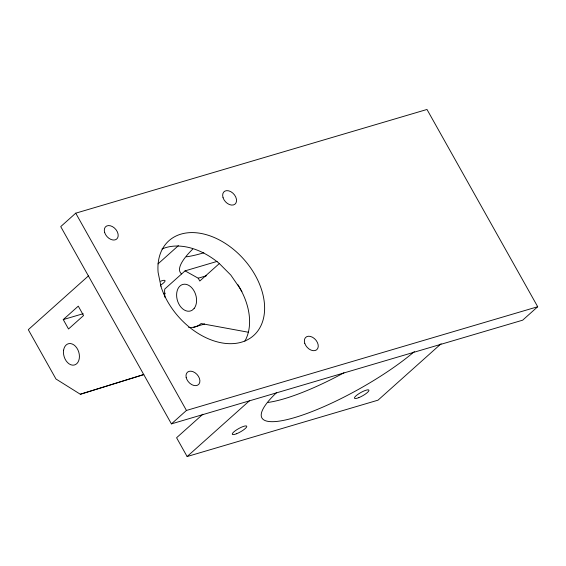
<?xml version="1.0" encoding="UTF-8"?>
<svg xmlns="http://www.w3.org/2000/svg" width="566" height="566" viewBox="0 0 566 566"><rect width="100%" height="100%" fill="white"/><g stroke="black" fill="none" stroke-linecap="round" stroke-linejoin="round"><path stroke-width="0.85" d="M75.745 213.177L60.725 226.612L171.427 423.884L522.673 320.172L537.7 306.737L426.997 109.464L75.745 213.177L186.447 410.449L537.7 306.737M88.402 275.932L28.3 329.681L55.97 379.001L80.33 394.254L143.75 374.565L80.33 394.254M63.251 319.585L78.278 306.149L83.549 315.545L68.521 328.98L63.251 319.585L83.167 313.705M157.999 263.897L178.375 245.672M217.118 261.4L185.068 270.866L164.862 288.936L164.656 289.905A30.401 21.091 73.6 0 0 164.996 297.341M219.29 263.593L199.798 281.026L198.206 278.196L185.068 270.866M171.427 423.884L186.447 410.449M202.869 414.227L176.578 437.744L187.12 456.536L378.017 400.169L441.119 343.732M187.12 456.536L249.564 400.686M198.206 278.196L206.64 275.706M163.694 293.719L165.378 293.223M193.664 327.24L204.63 324M248.439 332.256L201.093 323.547A30.401 21.091 73.6 0 1 188.598 327.304M238.01 284.783L241.887 291.695M161.982 249.005A63.569 43.49 48.2 0 1 219.12 263.346L230.815 275.076L240.154 288.61A63.569 43.49 48.2 0 1 244.866 341.156M414.362 351.585A99.496 22.378 -29.3 0 1 295.084 417.453A99.496 22.378 -29.3 0 1 276.406 392.79M203.831 252.761A99.496 22.378 -29.3 0 1 186.391 256.815M343.944 372.796A99.496 22.378 -29.3 0 1 268.1 402.419M160.673 281.203A8.292 1.868 -29.3 0 1 165.088 280.863A8.292 1.868 -29.3 0 1 160.503 285.214M181.552 273.887A99.496 22.378 -29.3 0 1 192.716 249.111M194.145 308.435L192.192 310.203A13.817 9.587 73.6 0 1 176.726 297.15A13.817 9.587 73.6 0 1 189.334 285.71A13.817 9.587 73.6 0 1 194.145 308.435M161.02 286.679L158.098 272.359A63.569 43.49 48.2 0 1 229.853 246.535A63.569 43.49 48.2 0 1 248.75 339.084A63.569 43.49 48.2 0 1 161.02 286.679M304.756 343.279A8.292 5.674 48.2 0 0 316.606 349.838A8.292 5.674 48.2 0 0 312.559 337.286A8.292 5.674 48.2 0 0 304.756 343.279M223.046 197.675A8.292 5.674 48.2 0 0 234.897 204.234A8.292 5.674 48.2 0 0 230.85 191.69A8.292 5.674 48.2 0 0 223.046 197.675M104.689 232.619A8.292 5.674 48.2 0 0 116.546 239.177A8.292 5.674 48.2 0 0 112.5 226.633A8.292 5.674 48.2 0 0 104.689 232.619M186.15 377.31A8.292 5.674 48.2 0 0 197.64 385.17A8.292 5.674 48.2 0 0 195.065 372.768A8.292 5.674 48.2 0 0 186.15 377.31M63.604 350.17A11.058 7.669 73.6 0 0 74.019 365.084A11.058 7.669 73.6 0 0 76.714 347.8A11.058 7.669 73.6 0 0 63.604 350.17M358.809 397.643A8.292 1.868 -29.3 0 0 368.919 390.144A8.292 1.868 -29.3 0 0 357.316 394.778A8.292 1.868 -29.3 0 0 358.809 397.643M236.638 433.719A8.292 1.868 -29.3 0 0 246.748 426.219A8.292 1.868 -29.3 0 0 235.145 430.853A8.292 1.868 -29.3 0 0 236.638 433.719"/></g></svg>
